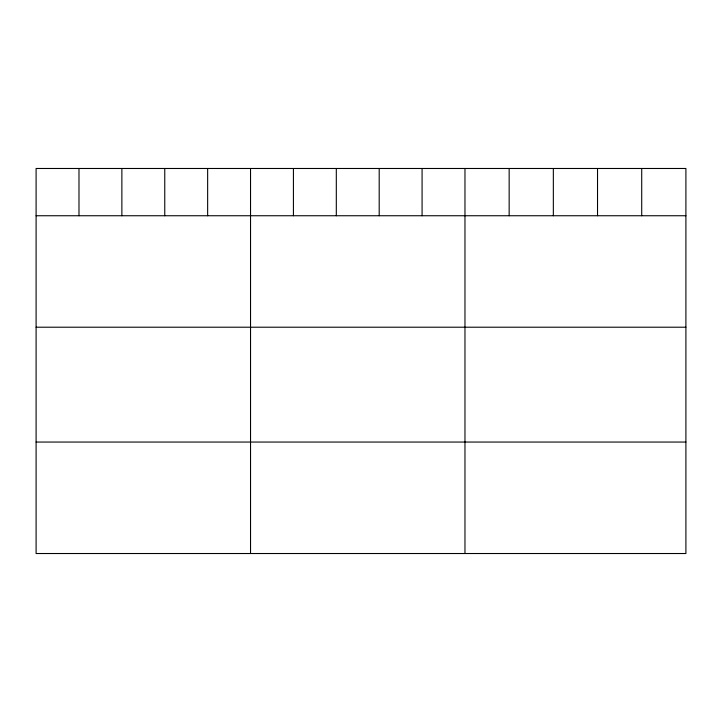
<?xml version="1.0" encoding="UTF-8"?>
<svg xmlns="http://www.w3.org/2000/svg" width="722" height="722" viewBox="0 0 722 722"><rect width="100%" height="100%" fill="white"/><g stroke="black" fill="none" stroke-linecap="round" stroke-linejoin="round"><path stroke-width="1.08" d="M685.9 215.743L685.9 553.521L36.1 553.521L36.1 168.479L685.9 168.479L685.9 215.743L36.1 215.743M36.1 327.21L685.9 327.21M36.1 442.054L685.9 442.054M641.714 168.479L641.714 215.743M597.527 168.479L597.527 215.743M553.341 168.479L553.341 215.743M509.154 168.479L509.154 215.743M464.968 168.479L464.968 553.521M422.081 168.479L422.081 215.743M379.194 168.479L379.194 215.743M336.308 168.479L336.308 215.743M293.421 168.479L293.421 215.743M250.534 168.479L250.534 553.521M207.647 168.479L207.647 215.743M164.76 168.479L164.76 215.743M121.874 168.479L121.874 215.743M78.987 168.479L78.987 215.743"/></g></svg>
